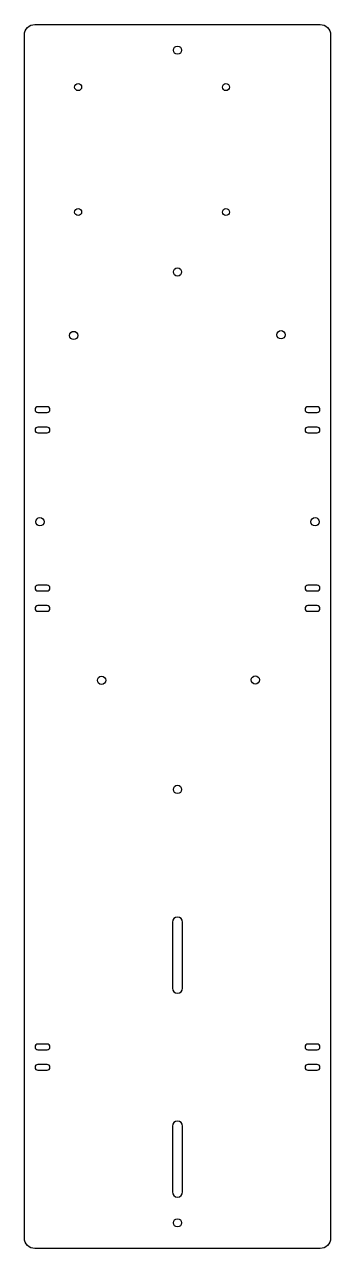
# Model space of a CAD drawing. Header units: millimetres. Extents: x 0 to 120, y 0 to 480.
import ezdxf

# ---------------------------------------------------------------- set-up
doc = ezdxf.new("R2010")
doc.units = ezdxf.units.MM
doc.layers.add('CUT', color=1, linetype='Continuous')

msp = doc.modelspace()

# ---------------------------------------------------------------- linework, layer by layer
at = {"layer": 'CUT'}
msp.add_lwpolyline([(-0.075, 3.9963), (-0.075, 476.0037), (0.0029, 476.7951), (0.2349, 477.5596), (0.6115, 478.2642), (1.1183, 478.8817), (1.7358, 479.3885), (2.4404, 479.7651), (3.2049, 479.9971), (3.9963, 480.075), (116.0037, 480.075), (116.7951, 479.9971), (117.5596, 479.7651), (118.2642, 479.3885), (118.8817, 478.8817), (119.3885, 478.2642), (119.7651, 477.5596), (119.9971, 476.7951), (120.075, 476.0037), (120.075, 3.9963), (119.9971, 3.2049), (119.7651, 2.4404), (119.3885, 1.7358), (118.8817, 1.1183), (118.2642, 0.6115), (117.5596, 0.2349), (116.7951, 0.0029), (116.0037, -0.075), (3.9963, -0.075), (3.2049, 0.0029), (2.4404, 0.2349), (1.7358, 0.6115), (1.1183, 1.1183), (0.6115, 1.7358), (0.2349, 2.4404), (0.0029, 3.2049)], close=True, dxfattribs=at)
for points in [[(5.2, 327.875), (8.8, 327.875, 1), (8.8, 330.125), (5.2, 330.125, 1)], [(111.2, 327.875), (114.8, 327.875, 1), (114.8, 330.125), (111.2, 330.125, 1)], [(5.2, 319.875), (8.8, 319.875, 1), (8.8, 322.125), (5.2, 322.125, 1)], [(111.2, 319.875), (114.8, 319.875, 1), (114.8, 322.125), (111.2, 322.125, 1)], [(5.2, 257.875), (8.8, 257.875, 1), (8.8, 260.125), (5.2, 260.125, 1)], [(111.2, 257.875), (114.8, 257.875, 1), (114.8, 260.125), (111.2, 260.125, 1)], [(5.2, 249.875), (8.8, 249.875, 1), (8.8, 252.125), (5.2, 252.125, 1)], [(111.2, 249.875), (114.8, 249.875, 1), (114.8, 252.125), (111.2, 252.125, 1)], [(57.975, 127.9), (57.975, 102.1, 1), (62.025, 102.1), (62.025, 127.9, 1)], [(5.2, 77.875), (8.8, 77.875, 1), (8.8, 80.125), (5.2, 80.125, 1)], [(111.2, 77.875), (114.8, 77.875, 1), (114.8, 80.125), (111.2, 80.125, 1)], [(5.2, 69.875), (8.8, 69.875, 1), (8.8, 72.125), (5.2, 72.125, 1)], [(111.2, 69.875), (114.8, 69.875, 1), (114.8, 72.125), (111.2, 72.125, 1)], [(57.975, 47.9), (57.975, 22.1, 1), (62.025, 22.1), (62.025, 47.9, 1)]]:
    msp.add_lwpolyline(points, format="xyb", close=True, dxfattribs=at)
for centre, radius in [((60, 470), 1.625), ((21, 455.5), 1.375), ((79, 455.5), 1.375), ((21, 406.5), 1.375), ((79, 406.5), 1.375), ((60, 383), 1.625), ((19.23, 358.08), 1.625), ((100.63, 358.35), 1.625), ((6, 285), 1.625), ((114, 285), 1.625), ((30.19, 222.81), 1.625), ((90.56, 222.96), 1.625), ((60, 180), 1.625), ((60, 10), 1.625)]:
    msp.add_circle(centre, radius, dxfattribs=at)

doc.saveas('drawing.dxf')
